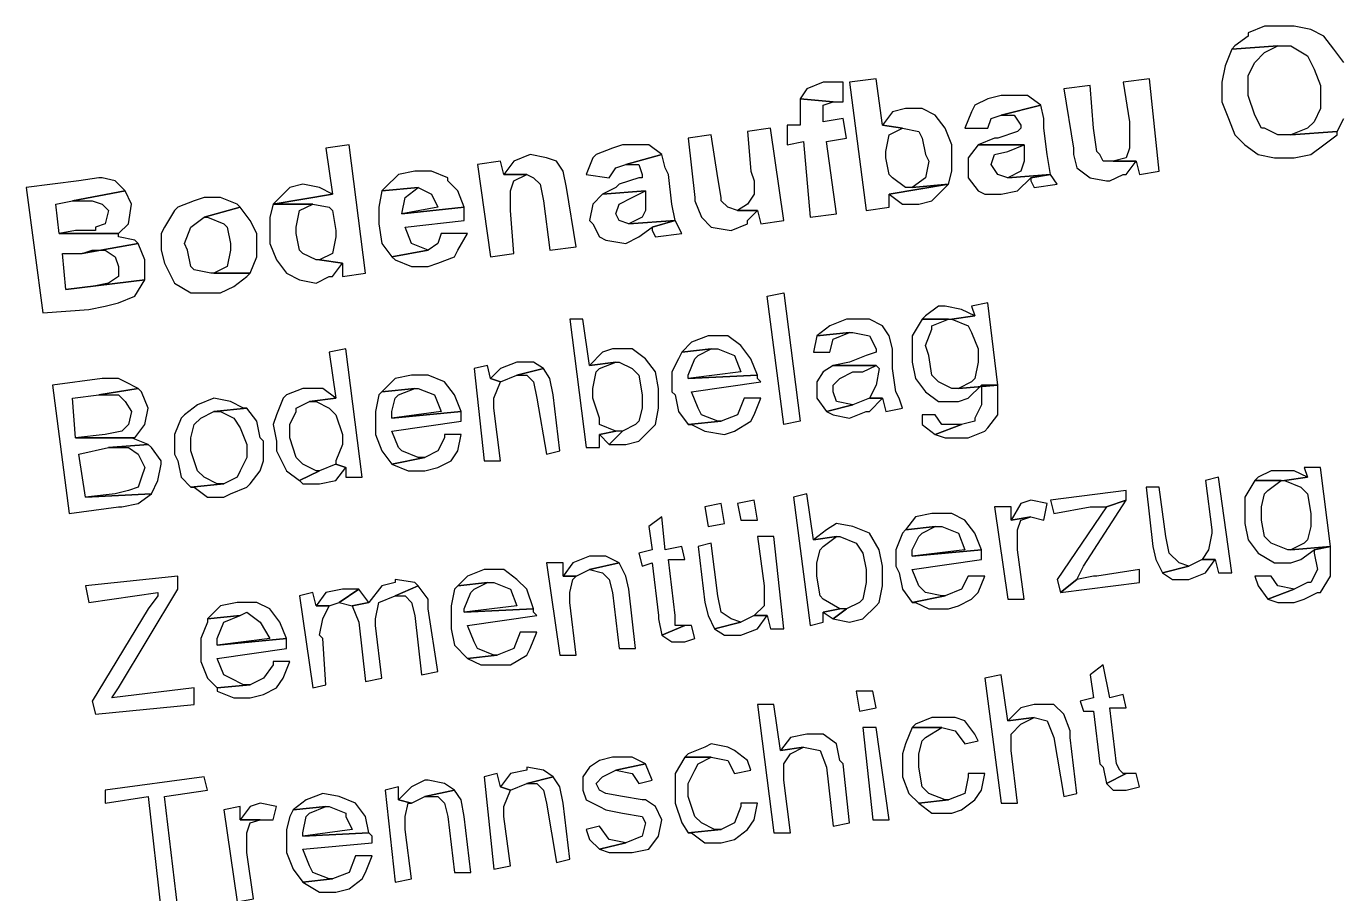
# Model space of a CAD drawing. Header units: metres. Extents: x 2713679.5 to 2713747.3, y 1226017.1 to 1226104.2.
# Drawn here: x 2713732.347 to 2713733.109, y 1226035.924 to 1226036.428 of the extents above; entities that cross this region are included whole.
import ezdxf

# ---------------------------------------------------------------- set-up
doc = ezdxf.new("R2010")
doc.units = ezdxf.units.M
doc.header["$MEASUREMENT"] = 0
doc.layers.add('texte', color=7, linetype='Continuous', true_color=0x000000)

msp = doc.modelspace()

# ---------------------------------------------------------------- linework, layer by layer
at = {"layer": 'texte'}
msp.add_lwpolyline([(2713733.11227, 1226036.40731), (2713733.10653, 1226036.41496), (2713733.10079, 1226036.42261), (2713733.09314, 1226036.42644), (2713733.08357, 1226036.42835), (2713733.07401, 1226036.42835), (2713733.06636, 1226036.42835), (2713733.05679, 1226036.42452), (2713733.05679, 1226036.42261), (2713733.04914, 1226036.41687), (2713733.04723, 1226036.41496), (2713733.07401, 1226036.41687), (2713733.08166, 1226036.41687), (2713733.09123, 1226036.41113), (2713733.09123, 1226036.41113), (2713733.09505, 1226036.40348), (2713733.09888, 1226036.39392), (2713733.09888, 1226036.392), (2713733.09888, 1226036.38052), (2713733.09505, 1226036.37287), (2713733.09123, 1226036.36905), (2713733.08166, 1226036.36522), (2713733.10844, 1226036.36713), (2713733.11227, 1226036.37479)], dxfattribs=at)
for points in [[(2713733.04723, 1226036.41496), (2713733.0434, 1226036.40539), (2713733.04149, 1226036.39583), (2713733.04149, 1226036.38626), (2713733.04149, 1226036.38435), (2713733.04532, 1226036.37479), (2713733.04914, 1226036.36522), (2713733.05488, 1226036.35948), (2713733.06253, 1226036.35374), (2713733.0721, 1226036.35183), (2713733.08357, 1226036.35183), (2713733.09314, 1226036.35374), (2713733.10079, 1226036.35948), (2713733.10844, 1226036.36522), (2713733.10844, 1226036.36713), (2713733.08166, 1226036.36522), (2713733.07401, 1226036.36522), (2713733.06636, 1226036.36905), (2713733.06444, 1226036.36905), (2713733.06062, 1226036.3767), (2713733.05679, 1226036.38818), (2713733.05679, 1226036.38818), (2713733.05679, 1226036.39965), (2713733.06062, 1226036.40731), (2713733.06636, 1226036.41305), (2713733.07401, 1226036.41687)], [(2713732.81002, 1226036.39583), (2713732.81002, 1226036.39583), (2713732.80045, 1226036.392), (2713732.79663, 1226036.38626), (2713732.79663, 1226036.38626), (2713732.81576, 1226036.38435), (2713732.8215, 1226036.38435), (2713732.8215, 1226036.39583), (2713732.81958, 1226036.39583)], [(2713732.84063, 1226036.39774), (2713732.82532, 1226036.39583), (2713732.83489, 1226036.32122), (2713732.84828, 1226036.32314), (2713732.84828, 1226036.33079), (2713732.88271, 1226036.33653), (2713732.86167, 1226036.33461), (2713732.85784, 1226036.33461), (2713732.85019, 1226036.34035), (2713732.84828, 1226036.34226), (2713732.84637, 1226036.35183), (2713732.84637, 1226036.35566), (2713732.84828, 1226036.36522), (2713732.85593, 1226036.36905), (2713732.84445, 1226036.37096)], [(2713732.96497, 1226036.39392), (2713732.94967, 1226036.392), (2713732.95541, 1226036.35757), (2713732.95541, 1226036.35374), (2713732.95732, 1226036.34609), (2713732.96497, 1226036.34035), (2713732.96497, 1226036.34035), (2713732.97453, 1226036.33844), (2713732.97645, 1226036.33844), (2713732.9841, 1226036.34226), (2713732.98601, 1226036.34226), (2713732.99175, 1226036.34992), (2713732.97836, 1226036.34992), (2713732.97262, 1226036.34992), (2713732.97071, 1226036.35374), (2713732.9688, 1226036.35566), (2713732.96688, 1226036.36905)], [(2713732.9994, 1226036.39774), (2713732.9841, 1226036.39583), (2713732.98793, 1226036.37287), (2713732.98793, 1226036.36713), (2713732.98793, 1226036.35757), (2713732.98601, 1226036.35183), (2713732.97836, 1226036.34992), (2713732.99175, 1226036.34992), (2713732.99366, 1226036.34226), (2713733.00514, 1226036.34418)], [(2713732.79663, 1226036.38626), (2713732.79663, 1226036.37479), (2713732.79663, 1226036.37096), (2713732.78898, 1226036.37096), (2713732.78898, 1226036.35948), (2713732.79854, 1226036.36139), (2713732.80237, 1226036.3174), (2713732.81767, 1226036.31931), (2713732.81193, 1226036.36139), (2713732.82341, 1226036.36331), (2713732.8215, 1226036.37479), (2713732.81002, 1226036.37287), (2713732.81002, 1226036.3767), (2713732.81002, 1226036.38244), (2713732.81576, 1226036.38435)], [(2713732.91332, 1226036.38818), (2713732.90567, 1226036.38626), (2713732.89802, 1226036.38244), (2713732.8961, 1226036.37861), (2713732.89228, 1226036.36905), (2713732.90567, 1226036.36905), (2713732.90758, 1226036.37479), (2713732.91332, 1226036.3767), (2713732.93628, 1226036.38244), (2713732.92862, 1226036.38818), (2713732.9248, 1226036.38818)], [(2713732.85784, 1226036.38052), (2713732.85019, 1226036.37861), (2713732.84445, 1226036.37096), (2713732.85593, 1226036.36905), (2713732.85593, 1226036.36905), (2713732.8655, 1226036.36713), (2713732.86741, 1226036.36331), (2713732.86932, 1226036.35374), (2713732.87123, 1226036.34992), (2713732.86932, 1226036.34035), (2713732.86167, 1226036.33461), (2713732.88271, 1226036.33653), (2713732.88462, 1226036.34418), (2713732.88462, 1226036.35566), (2713732.88462, 1226036.35948), (2713732.8808, 1226036.36905), (2713732.87506, 1226036.3767), (2713732.86741, 1226036.38052)], [(2713732.93628, 1226036.38244), (2713732.91332, 1226036.3767), (2713732.92097, 1226036.3767), (2713732.9248, 1226036.37096), (2713732.9248, 1226036.36905), (2713732.92288, 1226036.36713), (2713732.91141, 1226036.36331), (2713732.90949, 1226036.36331), (2713732.89993, 1226036.35948), (2713732.92671, 1226036.35948), (2713732.92671, 1226036.35757), (2713732.92671, 1226036.34992), (2713732.9248, 1226036.34418), (2713732.91715, 1226036.34035), (2713732.94201, 1226036.34226), (2713732.9401, 1226036.35374), (2713732.93819, 1226036.36905), (2713732.93819, 1226036.37479)], [(2713732.74498, 1226036.36522), (2713732.73159, 1226036.36331), (2713732.73541, 1226036.32887), (2713732.73541, 1226036.32696), (2713732.73924, 1226036.3174), (2713732.74498, 1226036.31166), (2713732.74498, 1226036.31166), (2713732.75646, 1226036.30974), (2713732.75646, 1226036.30974), (2713732.76602, 1226036.31357), (2713732.76602, 1226036.31548), (2713732.77176, 1226036.32122), (2713732.76028, 1226036.32122), (2713732.75454, 1226036.32314), (2713732.75072, 1226036.32696), (2713732.75072, 1226036.32887), (2713732.7488, 1226036.34035)], [(2713732.77941, 1226036.36905), (2713732.76602, 1226036.36713), (2713732.76793, 1226036.34418), (2713732.76985, 1226036.33844), (2713732.76985, 1226036.33079), (2713732.76602, 1226036.32505), (2713732.76028, 1226036.32122), (2713732.77176, 1226036.32122), (2713732.77367, 1226036.31357), (2713732.78706, 1226036.31548)], [(2713732.53455, 1226036.35948), (2713732.52116, 1226036.35757), (2713732.52498, 1226036.33079), (2713732.49055, 1226036.32505), (2713732.51351, 1226036.32505), (2713732.51351, 1226036.32505), (2713732.52307, 1226036.32314), (2713732.52498, 1226036.32122), (2713732.5269, 1226036.30974), (2713732.5269, 1226036.30592), (2713732.52498, 1226036.29635), (2713732.51733, 1226036.29253), (2713732.53072, 1226036.29061), (2713732.53072, 1226036.28296), (2713732.54411, 1226036.28488)], [(2713732.69333, 1226036.35948), (2713732.68759, 1226036.35757), (2713732.67802, 1226036.35374), (2713732.67611, 1226036.35183), (2713732.67228, 1226036.34226), (2713732.68567, 1226036.34035), (2713732.6895, 1226036.34609), (2713732.69524, 1226036.348), (2713732.71628, 1226036.35374), (2713732.70863, 1226036.35948), (2713732.7048, 1226036.35948)], [(2713732.89993, 1226036.35948), (2713732.89419, 1226036.35183), (2713732.89419, 1226036.34418), (2713732.89419, 1226036.34035), (2713732.89993, 1226036.3327), (2713732.90375, 1226036.33079), (2713732.91332, 1226036.33079), (2713732.92288, 1226036.3327), (2713732.93054, 1226036.34035), (2713732.94201, 1226036.34226), (2713732.94201, 1226036.34226), (2713732.91715, 1226036.34035), (2713732.91141, 1226036.34226), (2713732.90758, 1226036.348), (2713732.90949, 1226036.35374), (2713732.91715, 1226036.35566), (2713732.92671, 1226036.35948)], [(2713732.62255, 1226036.34992), (2713732.60916, 1226036.348), (2713732.61681, 1226036.29444), (2713732.6302, 1226036.29635), (2713732.62829, 1226036.32122), (2713732.62829, 1226036.32314), (2713732.62829, 1226036.3327), (2713732.6302, 1226036.33844), (2713732.63785, 1226036.34226), (2713732.62446, 1226036.34226)], [(2713732.63976, 1226036.35374), (2713732.63976, 1226036.35374), (2713732.6302, 1226036.34992), (2713732.62446, 1226036.34226), (2713732.63785, 1226036.34226), (2713732.64168, 1226036.34035), (2713732.6455, 1226036.33653), (2713732.6455, 1226036.33653), (2713732.64742, 1226036.32696), (2713732.65124, 1226036.29827), (2713732.66655, 1226036.30018), (2713732.66081, 1226036.33461), (2713732.65889, 1226036.34418), (2713732.65507, 1226036.34992), (2713732.64933, 1226036.35183)], [(2713732.71628, 1226036.35374), (2713732.69524, 1226036.348), (2713732.70289, 1226036.348), (2713732.7048, 1226036.34226), (2713732.7048, 1226036.34035), (2713732.70289, 1226036.34035), (2713732.69141, 1226036.33653), (2713732.6895, 1226036.33461), (2713732.68185, 1226036.33079), (2713732.70672, 1226036.3327), (2713732.70672, 1226036.32887), (2713732.70672, 1226036.32122), (2713732.7048, 1226036.3174), (2713732.69715, 1226036.31357), (2713732.72393, 1226036.31548), (2713732.72202, 1226036.32505), (2713732.72011, 1226036.34226), (2713732.7182, 1226036.34609)], [(2713732.37769, 1226036.33844), (2713732.34708, 1226036.33461), (2713732.35664, 1226036.26192), (2713732.38342, 1226036.26383), (2713732.39299, 1226036.26575), (2713732.40064, 1226036.26766), (2713732.40064, 1226036.26766), (2713732.41021, 1226036.27148), (2713732.41021, 1226036.27148), (2713732.41594, 1226036.28105), (2713732.41594, 1226036.28105), (2713732.37003, 1226036.27531), (2713732.36812, 1226036.29635), (2713732.3796, 1226036.29635), (2713732.41212, 1226036.30209), (2713732.41021, 1226036.30401), (2713732.40064, 1226036.30592), (2713732.40064, 1226036.30783), (2713732.36621, 1226036.30783), (2713732.36429, 1226036.32505), (2713732.37386, 1226036.32696), (2713732.40447, 1226036.3327), (2713732.39873, 1226036.33844), (2713732.39108, 1226036.34035), (2713732.38916, 1226036.34035)], [(2713732.57281, 1226036.34418), (2713732.57281, 1226036.34418), (2713732.56324, 1226036.34226), (2713732.55559, 1226036.33461), (2713732.55368, 1226036.3327), (2713732.57472, 1226036.33461), (2713732.58237, 1226036.33079), (2713732.58237, 1226036.33079), (2713732.5862, 1226036.32314), (2713732.56516, 1226036.31931), (2713732.6015, 1226036.32314), (2713732.59768, 1226036.3327), (2713732.59194, 1226036.33844), (2713732.59194, 1226036.34035), (2713732.58237, 1226036.34418)], [(2713732.94201, 1226036.34226), (2713732.93054, 1226036.34035), (2713732.93054, 1226036.33844), (2713732.93245, 1226036.33461), (2713732.94584, 1226036.33653)], [(2713732.40447, 1226036.3327), (2713732.37386, 1226036.32696), (2713732.37769, 1226036.32696), (2713732.38534, 1226036.32696), (2713732.39108, 1226036.32505), (2713732.3949, 1226036.32122), (2713732.39299, 1226036.31357), (2713732.38725, 1226036.31166), (2713732.38725, 1226036.30974), (2713732.37577, 1226036.30974), (2713732.36621, 1226036.30783), (2713732.40064, 1226036.30783), (2713732.40638, 1226036.31357), (2713732.40638, 1226036.31357), (2713732.40829, 1226036.32505)], [(2713732.50777, 1226036.33653), (2713732.50012, 1226036.33461), (2713732.49246, 1226036.32696), (2713732.49055, 1226036.32505), (2713732.52498, 1226036.33079), (2713732.51733, 1226036.33461)], [(2713732.55368, 1226036.3327), (2713732.55177, 1226036.32314), (2713732.55177, 1226036.31357), (2713732.55368, 1226036.30209), (2713732.55942, 1226036.29444), (2713732.58046, 1226036.29827), (2713732.5709, 1226036.30209), (2713732.5709, 1226036.30209), (2713732.56707, 1226036.31166), (2713732.6015, 1226036.31548), (2713732.6015, 1226036.32314), (2713732.56516, 1226036.31931), (2713732.56516, 1226036.31931), (2713732.56707, 1226036.32887), (2713732.57472, 1226036.33461)], [(2713732.68185, 1226036.33079), (2713732.67611, 1226036.32505), (2713732.6742, 1226036.31548), (2713732.67611, 1226036.31357), (2713732.67994, 1226036.30592), (2713732.68376, 1226036.30401), (2713732.69524, 1226036.30209), (2713732.70289, 1226036.30592), (2713732.71054, 1226036.31166), (2713732.72393, 1226036.31548), (2713732.72393, 1226036.31548), (2713732.69715, 1226036.31357), (2713732.69141, 1226036.31548), (2713732.6895, 1226036.31931), (2713732.69141, 1226036.32505), (2713732.69907, 1226036.32887), (2713732.70672, 1226036.3327)], [(2713732.88271, 1226036.33653), (2713732.84828, 1226036.33079), (2713732.84828, 1226036.33079), (2713732.85593, 1226036.32505), (2713732.8655, 1226036.32505), (2713732.87315, 1226036.32696), (2713732.8808, 1226036.33461)], [(2713732.45038, 1226036.32887), (2713732.44464, 1226036.32696), (2713732.43507, 1226036.32314), (2713732.43316, 1226036.32122), (2713732.42742, 1226036.31166), (2713732.42551, 1226036.30783), (2713732.42551, 1226036.29827), (2713732.42742, 1226036.29061), (2713732.43125, 1226036.28296), (2713732.43316, 1226036.27914), (2713732.44273, 1226036.2734), (2713732.44655, 1226036.2734), (2713732.45612, 1226036.2734), (2713732.45994, 1226036.2734), (2713732.4676, 1226036.27722), (2713732.47525, 1226036.28296), (2713732.47716, 1226036.28488), (2713732.45612, 1226036.28488), (2713732.4542, 1226036.28488), (2713732.44464, 1226036.28679), (2713732.44273, 1226036.2887), (2713732.44081, 1226036.29827), (2713732.4389, 1226036.30209), (2713732.44273, 1226036.31166), (2713732.44273, 1226036.31166), (2713732.45038, 1226036.3174), (2713732.47142, 1226036.32314), (2713732.46951, 1226036.32505), (2713732.45994, 1226036.32887)], [(2713732.49055, 1226036.32505), (2713732.48864, 1226036.3174), (2713732.48864, 1226036.30592), (2713732.48864, 1226036.30209), (2713732.49246, 1226036.29253), (2713732.4982, 1226036.28488), (2713732.50585, 1226036.28105), (2713732.51542, 1226036.27914), (2713732.52307, 1226036.28296), (2713732.52498, 1226036.28296), (2713732.53072, 1226036.29061), (2713732.51733, 1226036.29253), (2713732.51542, 1226036.29253), (2713732.50777, 1226036.29635), (2713732.50585, 1226036.29827), (2713732.50394, 1226036.30783), (2713732.50394, 1226036.31166), (2713732.50585, 1226036.32122), (2713732.51351, 1226036.32505)], [(2713732.47142, 1226036.32314), (2713732.45038, 1226036.3174), (2713732.45229, 1226036.3174), (2713732.46186, 1226036.31357), (2713732.46377, 1226036.31166), (2713732.46568, 1226036.30209), (2713732.46568, 1226036.29827), (2713732.46377, 1226036.2887), (2713732.46377, 1226036.2887), (2713732.45612, 1226036.28488), (2713732.47716, 1226036.28488), (2713732.48099, 1226036.29444), (2713732.48099, 1226036.30401), (2713732.48099, 1226036.30783), (2713732.47716, 1226036.31548)], [(2713732.72393, 1226036.31548), (2713732.71054, 1226036.31166), (2713732.71054, 1226036.30974), (2713732.71246, 1226036.30592), (2713732.72776, 1226036.30783)], [(2713732.41212, 1226036.30209), (2713732.3796, 1226036.29635), (2713732.38534, 1226036.29827), (2713732.39299, 1226036.29827), (2713732.39873, 1226036.29444), (2713732.40064, 1226036.2887), (2713732.40064, 1226036.28296), (2713732.3949, 1226036.27914), (2713732.3949, 1226036.27914), (2713732.38534, 1226036.27722), (2713732.37003, 1226036.27531), (2713732.41594, 1226036.28105), (2713732.41594, 1226036.29061), (2713732.41594, 1226036.29253)], [(2713732.58811, 1226036.30783), (2713732.5862, 1226036.30209), (2713732.58046, 1226036.29827), (2713732.55942, 1226036.29444), (2713732.56133, 1226036.29253), (2713732.5709, 1226036.2887), (2713732.58046, 1226036.2887), (2713732.5862, 1226036.29061), (2713732.59576, 1226036.29444), (2713732.59768, 1226036.29827), (2713732.60342, 1226036.30783)], [(2713732.78706, 1226036.19688), (2713732.7775, 1226036.27148), (2713732.78706, 1226036.2734), (2713732.79663, 1226036.19879), (2713732.78706, 1226036.19688)], [(2713732.8808, 1226036.26575), (2713732.87697, 1226036.26575), (2713732.86932, 1226036.26001), (2713732.86741, 1226036.25809), (2713732.88271, 1226036.25809), (2713732.88462, 1226036.25809), (2713732.89802, 1226036.26001), (2713732.89036, 1226036.26383)], [(2713732.90567, 1226036.26766), (2713732.8961, 1226036.26575), (2713732.89802, 1226036.26001), (2713732.88462, 1226036.25809), (2713732.89419, 1226036.25427), (2713732.8961, 1226036.25044), (2713732.89993, 1226036.24088), (2713732.89993, 1226036.23322), (2713732.89802, 1226036.22366), (2713732.8961, 1226036.22175), (2713732.88845, 1226036.21792), (2713732.91141, 1226036.21983)], [(2713732.67037, 1226036.25809), (2713732.66272, 1226036.25809), (2713732.67228, 1226036.18349), (2713732.67994, 1226036.18349), (2713732.67994, 1226036.19114), (2713732.6895, 1226036.19305), (2713732.67994, 1226036.19688), (2713732.67994, 1226036.2007), (2713732.67611, 1226036.21218), (2713732.67611, 1226036.21792), (2713732.67802, 1226036.22749), (2713732.67994, 1226036.2294), (2713732.6895, 1226036.23322), (2713732.6742, 1226036.23131)], [(2713732.82532, 1226036.25809), (2713732.82341, 1226036.25809), (2713732.81384, 1226036.25427), (2713732.80619, 1226036.24853), (2713732.80619, 1226036.24853), (2713732.82532, 1226036.25044), (2713732.82724, 1226036.25044), (2713732.8368, 1226036.24853), (2713732.84063, 1226036.24088), (2713732.84063, 1226036.23896), (2713732.83489, 1226036.23705), (2713732.82532, 1226036.23322), (2713732.81576, 1226036.23131), (2713732.84063, 1226036.23131), (2713732.84254, 1226036.2294), (2713732.84063, 1226036.21983), (2713732.8368, 1226036.21218), (2713732.84445, 1226036.21218), (2713732.84637, 1226036.20453), (2713732.85593, 1226036.20644), (2713732.85402, 1226036.21218), (2713732.8521, 1226036.21601), (2713732.85019, 1226036.2294), (2713732.85019, 1226036.24088), (2713732.84828, 1226036.24853), (2713732.84445, 1226036.25427), (2713732.8368, 1226036.25809), (2713732.8368, 1226036.25809)], [(2713732.86741, 1226036.25809), (2713732.86167, 1226036.24853), (2713732.86167, 1226036.2447), (2713732.86167, 1226036.23514), (2713732.86167, 1226036.23322), (2713732.86358, 1226036.22366), (2713732.86932, 1226036.21601), (2713732.86932, 1226036.21601), (2713732.87697, 1226036.21027), (2713732.88845, 1226036.21027), (2713732.89419, 1226036.21218), (2713732.90184, 1226036.21983), (2713732.91141, 1226036.21983), (2713732.88845, 1226036.21792), (2713732.88462, 1226036.21792), (2713732.87697, 1226036.22175), (2713732.87315, 1226036.22557), (2713732.87123, 1226036.23705), (2713732.86932, 1226036.24279), (2713732.87315, 1226036.25235), (2713732.87315, 1226036.25427), (2713732.88271, 1226036.25809)], [(2713732.74498, 1226036.24853), (2713732.74306, 1226036.24853), (2713732.7335, 1226036.2447), (2713732.72776, 1226036.23896), (2713732.74498, 1226036.24088), (2713732.7488, 1226036.24088), (2713732.75837, 1226036.23705), (2713732.75837, 1226036.23705), (2713732.76219, 1226036.22749), (2713732.73159, 1226036.22366), (2713732.77176, 1226036.22557), (2713732.76793, 1226036.23514), (2713732.76219, 1226036.24279), (2713732.76219, 1226036.24279), (2713732.75454, 1226036.24853)], [(2713732.80619, 1226036.24853), (2713732.80428, 1226036.23896), (2713732.81384, 1226036.23896), (2713732.81576, 1226036.24662), (2713732.82532, 1226036.25044)], [(2713732.53264, 1226036.24088), (2713732.52307, 1226036.23896), (2713732.5269, 1226036.21218), (2713732.51159, 1226036.21027), (2713732.51542, 1226036.21027), (2713732.52307, 1226036.20644), (2713732.5269, 1226036.20262), (2713732.53072, 1226036.19114), (2713732.53072, 1226036.1854), (2713732.5269, 1226036.17584), (2713732.5269, 1226036.17392), (2713732.53264, 1226036.17201), (2713732.53264, 1226036.16627), (2713732.5422, 1226036.16627)], [(2713732.68759, 1226036.24088), (2713732.68185, 1226036.23896), (2713732.6742, 1226036.23131), (2713732.6895, 1226036.23322), (2713732.69141, 1226036.23322), (2713732.69907, 1226036.2294), (2713732.70289, 1226036.22557), (2713732.7048, 1226036.2141), (2713732.7048, 1226036.20644), (2713732.70289, 1226036.19879), (2713732.70098, 1226036.19688), (2713732.69333, 1226036.19305), (2713732.68567, 1226036.1854), (2713732.69524, 1226036.1854), (2713732.70289, 1226036.18731), (2713732.71054, 1226036.19497), (2713732.71246, 1226036.19688), (2713732.71437, 1226036.20644), (2713732.71437, 1226036.21601), (2713732.71437, 1226036.21792), (2713732.71246, 1226036.22749), (2713732.70672, 1226036.23514), (2713732.69907, 1226036.24088)], [(2713732.72776, 1226036.23896), (2713732.72585, 1226036.23514), (2713732.72202, 1226036.22749), (2713732.72202, 1226036.21601), (2713732.72393, 1226036.2141), (2713732.72585, 1226036.20453), (2713732.73159, 1226036.19688), (2713732.75072, 1226036.19879), (2713732.7488, 1226036.19879), (2713732.73924, 1226036.20262), (2713732.73733, 1226036.20644), (2713732.7335, 1226036.21601), (2713732.77367, 1226036.22175), (2713732.77176, 1226036.22366), (2713732.77176, 1226036.22557), (2713732.73159, 1226036.22366), (2713732.73159, 1226036.22557), (2713732.73541, 1226036.23514), (2713732.73733, 1226036.23705), (2713732.74498, 1226036.24088)], [(2713732.63211, 1226036.23322), (2713732.63211, 1226036.23322), (2713732.62255, 1226036.2294), (2713732.61681, 1226036.22366), (2713732.62255, 1226036.22175), (2713732.63211, 1226036.22557), (2713732.64742, 1226036.2294), (2713732.64168, 1226036.23322)], [(2713732.5709, 1226036.22557), (2713732.5709, 1226036.22557), (2713732.56133, 1226036.22366), (2713732.55368, 1226036.21601), (2713732.57281, 1226036.21792), (2713732.57472, 1226036.21792), (2713732.58429, 1226036.2141), (2713732.58429, 1226036.2141), (2713732.58811, 1226036.20453), (2713732.55942, 1226036.2007), (2713732.59959, 1226036.20453), (2713732.59576, 1226036.2141), (2713732.59003, 1226036.22175), (2713732.59003, 1226036.22175), (2713732.58046, 1226036.22557)], [(2713732.61489, 1226036.23131), (2713732.60724, 1226036.2294), (2713732.61298, 1226036.17584), (2713732.62255, 1226036.17584), (2713732.61872, 1226036.20644), (2713732.61872, 1226036.21218), (2713732.62255, 1226036.22175), (2713732.62255, 1226036.22175), (2713732.61681, 1226036.22366)], [(2713732.64742, 1226036.2294), (2713732.63211, 1226036.22557), (2713732.63785, 1226036.22557), (2713732.64168, 1226036.22175), (2713732.64359, 1226036.21218), (2713732.64933, 1226036.17966), (2713732.65698, 1226036.18157), (2713732.65315, 1226036.2141), (2713732.65124, 1226036.22366)], [(2713732.81576, 1226036.23131), (2713732.81002, 1226036.22749), (2713732.80619, 1226036.22175), (2713732.80619, 1226036.2141), (2713732.80619, 1226036.21218), (2713732.81193, 1226036.20453), (2713732.82724, 1226036.20836), (2713732.81767, 1226036.21027), (2713732.81576, 1226036.21601), (2713732.81576, 1226036.21983), (2713732.81958, 1226036.22366), (2713732.82724, 1226036.22749), (2713732.83297, 1226036.22749), (2713732.84063, 1226036.23131)], [(2713732.39108, 1226036.22366), (2713732.36238, 1226036.21983), (2713732.37195, 1226036.14523), (2713732.40064, 1226036.14905), (2713732.40255, 1226036.14905), (2713732.41212, 1226036.15097), (2713732.41977, 1226036.15671), (2713732.38151, 1226036.15479), (2713732.37769, 1226036.17966), (2713732.3949, 1226036.18349), (2713732.41786, 1226036.1854), (2713732.40829, 1226036.18923), (2713732.41021, 1226036.18923), (2713732.37577, 1226036.18923), (2713732.37386, 1226036.21218), (2713732.38916, 1226036.2141), (2713732.41212, 1226036.21792), (2713732.40447, 1226036.22175), (2713732.40064, 1226036.22366)], [(2713732.41212, 1226036.21792), (2713732.38916, 1226036.2141), (2713732.38916, 1226036.2141), (2713732.40064, 1226036.2141), (2713732.40447, 1226036.21027), (2713732.40829, 1226036.20453), (2713732.40638, 1226036.19688), (2713732.40255, 1226036.19305), (2713732.39299, 1226036.19114), (2713732.37577, 1226036.18923), (2713732.41021, 1226036.18923), (2713732.41594, 1226036.19688), (2713732.41786, 1226036.20644), (2713732.41786, 1226036.20644), (2713732.41403, 1226036.21601)], [(2713732.51159, 1226036.21792), (2713732.50777, 1226036.21792), (2713732.4982, 1226036.2141), (2713732.49629, 1226036.21218), (2713732.49246, 1226036.20262), (2713732.49055, 1226036.19688), (2713732.49246, 1226036.18731), (2713732.49246, 1226036.18157), (2713732.49629, 1226036.17392), (2713732.4982, 1226036.1701), (2713732.50585, 1226036.16436), (2713732.51733, 1226036.1701), (2713732.51542, 1226036.1701), (2713732.50777, 1226036.17392), (2713732.50394, 1226036.17775), (2713732.50012, 1226036.18923), (2713732.50012, 1226036.19688), (2713732.50394, 1226036.20453), (2713732.50394, 1226036.20644), (2713732.51159, 1226036.21027), (2713732.5269, 1226036.21218), (2713732.51925, 1226036.21792)], [(2713732.55368, 1226036.21601), (2713732.55177, 1226036.2141), (2713732.54985, 1226036.20453), (2713732.54985, 1226036.19497), (2713732.54985, 1226036.19114), (2713732.55368, 1226036.18157), (2713732.55942, 1226036.17392), (2713732.57855, 1226036.17775), (2713732.57472, 1226036.17775), (2713732.56516, 1226036.18157), (2713732.56324, 1226036.18349), (2713732.55942, 1226036.19305), (2713732.59959, 1226036.19879), (2713732.59959, 1226036.2007), (2713732.59959, 1226036.20453), (2713732.55942, 1226036.2007), (2713732.55942, 1226036.20453), (2713732.56133, 1226036.21218), (2713732.56324, 1226036.2141), (2713732.57281, 1226036.21792)], [(2713732.91141, 1226036.21983), (2713732.90184, 1226036.21983), (2713732.90184, 1226036.21601), (2713732.90184, 1226036.20836), (2713732.89802, 1226036.2007), (2713732.89802, 1226036.19879), (2713732.89036, 1226036.19688), (2713732.87506, 1226036.19114), (2713732.8808, 1226036.18923), (2713732.89036, 1226036.18923), (2713732.89419, 1226036.18923), (2713732.90375, 1226036.19305), (2713732.90567, 1226036.19497), (2713732.91141, 1226036.20262), (2713732.91141, 1226036.20836)], [(2713732.45612, 1226036.21218), (2713732.44655, 1226036.20836), (2713732.4389, 1226036.20262), (2713732.43699, 1226036.2007), (2713732.43316, 1226036.19114), (2713732.43316, 1226036.17966), (2713732.43507, 1226036.17584), (2713732.43699, 1226036.16627), (2713732.44273, 1226036.16053), (2713732.46186, 1226036.16244), (2713732.45803, 1226036.16244), (2713732.45038, 1226036.16627), (2713732.44655, 1226036.1701), (2713732.44273, 1226036.18157), (2713732.44273, 1226036.18923), (2713732.44464, 1226036.19688), (2713732.44847, 1226036.2007), (2713732.45612, 1226036.20453), (2713732.47525, 1226036.20644), (2713732.47333, 1226036.20644), (2713732.46568, 1226036.21027)], [(2713732.76411, 1226036.21218), (2713732.76411, 1226036.21218), (2713732.76028, 1226036.20262), (2713732.75072, 1226036.19879), (2713732.73159, 1226036.19688), (2713732.7335, 1226036.19688), (2713732.74115, 1226036.19305), (2713732.75263, 1226036.19114), (2713732.75837, 1226036.19305), (2713732.76793, 1226036.19879), (2713732.76985, 1226036.20262), (2713732.77367, 1226036.21218)], [(2713732.8368, 1226036.21218), (2713732.82724, 1226036.20836), (2713732.81193, 1226036.20453), (2713732.81576, 1226036.20262), (2713732.82532, 1226036.2007), (2713732.82532, 1226036.2007), (2713732.83489, 1226036.20453), (2713732.8368, 1226036.20453), (2713732.84445, 1226036.21218)], [(2713732.47525, 1226036.20644), (2713732.45612, 1226036.20453), (2713732.45994, 1226036.20453), (2713732.4676, 1226036.2007), (2713732.47142, 1226036.19497), (2713732.47525, 1226036.1854), (2713732.47525, 1226036.17775), (2713732.47142, 1226036.1701), (2713732.46951, 1226036.16627), (2713732.46186, 1226036.16244), (2713732.44273, 1226036.16053), (2713732.44464, 1226036.16053), (2713732.45229, 1226036.15479), (2713732.46186, 1226036.15479), (2713732.46568, 1226036.15671), (2713732.47525, 1226036.16053), (2713732.47716, 1226036.16244), (2713732.4829, 1226036.1701), (2713732.48481, 1226036.17584), (2713732.48481, 1226036.18731), (2713732.4829, 1226036.18923), (2713732.48099, 1226036.19879)], [(2713732.86741, 1226036.20262), (2713732.86741, 1226036.19688), (2713732.87506, 1226036.19114), (2713732.89036, 1226036.19688), (2713732.87889, 1226036.19688), (2713732.87506, 1226036.20262)], [(2713732.59003, 1226036.19114), (2713732.59003, 1226036.18923), (2713732.5862, 1226036.18157), (2713732.57855, 1226036.17775), (2713732.55942, 1226036.17392), (2713732.55942, 1226036.17392), (2713732.56898, 1226036.1701), (2713732.57855, 1226036.1701), (2713732.5862, 1226036.17201), (2713732.59385, 1226036.17584), (2713732.59768, 1226036.18157), (2713732.59959, 1226036.19114)], [(2713732.6895, 1226036.19305), (2713732.67994, 1226036.19114), (2713732.68567, 1226036.1854), (2713732.69333, 1226036.19305)], [(2713732.41786, 1226036.1854), (2713732.3949, 1226036.18349), (2713732.3949, 1226036.18349), (2713732.40638, 1226036.18349), (2713732.41212, 1226036.17966), (2713732.41594, 1226036.17201), (2713732.41403, 1226036.16627), (2713732.41212, 1226036.16053), (2713732.40638, 1226036.15862), (2713732.39873, 1226036.15671), (2713732.38151, 1226036.15479), (2713732.41977, 1226036.15671), (2713732.4236, 1226036.16436), (2713732.42551, 1226036.17392), (2713732.42551, 1226036.17584), (2713732.41977, 1226036.18349)], [(2713732.5269, 1226036.17392), (2713732.51733, 1226036.1701), (2713732.50585, 1226036.16436), (2713732.50777, 1226036.16244), (2713732.51733, 1226036.16244), (2713732.5269, 1226036.16436), (2713732.53264, 1226036.17201)], [(2713733.03958, 1226036.16627), (2713733.03192, 1226036.16436), (2713733.03575, 1226036.13566), (2713733.03575, 1226036.13375), (2713733.03384, 1226036.12419), (2713733.03001, 1226036.11845), (2713733.03766, 1226036.11845), (2713733.03958, 1226036.11079), (2713733.04723, 1226036.11079)], [(2713733.07401, 1226036.1701), (2713733.07018, 1226036.1701), (2713733.06253, 1226036.16627), (2713733.06062, 1226036.16436), (2713733.07592, 1226036.16436), (2713733.07784, 1226036.16436), (2713733.09123, 1226036.16627), (2713733.08357, 1226036.1701)], [(2713733.09888, 1226036.17201), (2713733.08931, 1226036.17201), (2713733.09123, 1226036.16627), (2713733.07784, 1226036.16436), (2713733.0874, 1226036.16053), (2713733.09123, 1226036.15671), (2713733.09314, 1226036.14523), (2713733.09314, 1226036.13758), (2713733.09123, 1226036.12992), (2713733.08931, 1226036.12801), (2713733.08166, 1226036.12419), (2713733.10462, 1226036.1261)], [(2713732.98601, 1226036.15862), (2713732.94201, 1226036.15288), (2713732.94393, 1226036.14523), (2713732.96497, 1226036.14905), (2713732.96497, 1226036.14905), (2713732.97453, 1226036.14905), (2713732.98601, 1226036.15288)], [(2713733.00514, 1226036.16053), (2713732.99749, 1226036.16053), (2713733.00132, 1226036.1261), (2713733.00323, 1226036.11845), (2713733.00706, 1226036.11079), (2713733.02236, 1226036.11462), (2713733.01662, 1226036.11653), (2713733.01088, 1226036.12227), (2713733.00897, 1226036.13184)], [(2713733.06062, 1226036.16436), (2713733.05488, 1226036.15479), (2713733.05488, 1226036.15097), (2713733.05488, 1226036.13949), (2713733.05488, 1226036.13949), (2713733.05679, 1226036.12992), (2713733.06253, 1226036.12227), (2713733.06253, 1226036.12227), (2713733.0721, 1226036.11653), (2713733.08166, 1226036.11653), (2713733.0874, 1226036.11845), (2713733.09505, 1226036.12419), (2713733.10462, 1226036.1261), (2713733.08166, 1226036.12419), (2713733.07975, 1226036.12419), (2713733.07018, 1226036.12801), (2713733.06636, 1226036.13184), (2713733.06444, 1226036.1414), (2713733.06444, 1226036.14905), (2713733.06636, 1226036.15671), (2713733.06827, 1226036.15862), (2713733.07592, 1226036.16436)], [(2713732.75072, 1226036.15097), (2713732.74115, 1226036.14905), (2713732.74306, 1226036.13758), (2713732.75263, 1226036.13949)], [(2713732.76985, 1226036.15288), (2713732.76028, 1226036.15097), (2713732.76219, 1226036.1414), (2713732.77176, 1226036.1414)], [(2713732.80045, 1226036.15671), (2713732.7928, 1226036.15479), (2713732.80237, 1226036.08019), (2713732.81002, 1226036.0821), (2713732.81002, 1226036.08784), (2713732.81958, 1226036.08975), (2713732.81002, 1226036.09549), (2713732.80811, 1226036.0974), (2713732.80619, 1226036.10888), (2713732.80619, 1226036.11653), (2713732.80811, 1226036.12419), (2713732.81002, 1226036.1261), (2713732.81767, 1226036.13184), (2713732.80428, 1226036.12992)], [(2713732.93054, 1226036.15288), (2713732.9248, 1226036.15097), (2713732.91906, 1226036.1414), (2713732.93054, 1226036.14331), (2713732.93819, 1226036.1414), (2713732.9401, 1226036.15097)], [(2713732.98601, 1226036.15288), (2713732.97453, 1226036.14905), (2713732.94584, 1226036.10697), (2713732.94775, 1226036.09932), (2713732.95732, 1226036.10697), (2713732.96114, 1226036.11462)], [(2713732.71628, 1226036.14331), (2713732.70863, 1226036.13758), (2713732.71054, 1226036.12419), (2713732.70289, 1226036.12227), (2713732.7048, 1226036.11462), (2713732.71054, 1226036.11653), (2713732.71437, 1226036.08593), (2713732.71437, 1226036.08401), (2713732.71628, 1226036.07445), (2713732.72967, 1226036.08019), (2713732.72585, 1226036.08019), (2713732.72393, 1226036.08019), (2713732.72393, 1226036.08593), (2713732.72011, 1226036.11845), (2713732.72967, 1226036.11845), (2713732.72776, 1226036.1261), (2713732.7182, 1226036.12419)], [(2713732.87506, 1226036.14523), (2713732.87315, 1226036.14523), (2713732.86358, 1226036.14331), (2713732.85784, 1226036.13566), (2713732.87506, 1226036.13758), (2713732.87889, 1226036.13758), (2713732.88845, 1226036.13375), (2713732.88845, 1226036.13375), (2713732.89228, 1226036.12419), (2713732.86167, 1226036.12036), (2713732.90184, 1226036.12419), (2713732.89802, 1226036.13375), (2713732.89228, 1226036.1414), (2713732.89228, 1226036.1414), (2713732.88462, 1226036.14523)], [(2713732.91906, 1226036.14905), (2713732.90949, 1226036.14905), (2713732.91715, 1226036.09549), (2713732.92671, 1226036.09549), (2713732.92288, 1226036.12419), (2713732.92288, 1226036.1261), (2713732.92288, 1226036.13566), (2713732.9248, 1226036.1414), (2713732.93054, 1226036.14331), (2713732.91906, 1226036.1414)], [(2713732.81767, 1226036.13949), (2713732.81193, 1226036.13566), (2713732.80428, 1226036.12992), (2713732.81767, 1226036.13184), (2713732.81958, 1226036.13184), (2713732.82915, 1226036.12801), (2713732.83297, 1226036.12227), (2713732.83489, 1226036.11271), (2713732.83489, 1226036.10506), (2713732.83297, 1226036.09549), (2713732.83106, 1226036.09358), (2713732.82341, 1226036.08975), (2713732.81576, 1226036.08401), (2713732.82532, 1226036.0821), (2713732.83297, 1226036.08401), (2713732.84063, 1226036.09166), (2713732.84254, 1226036.09358), (2713732.84445, 1226036.10314), (2713732.84445, 1226036.11462), (2713732.84445, 1226036.11462), (2713732.84254, 1226036.12419), (2713732.8368, 1226036.13375), (2713732.82724, 1226036.13758)], [(2713732.85784, 1226036.13566), (2713732.85593, 1226036.13375), (2713732.8521, 1226036.12419), (2713732.8521, 1226036.11462), (2713732.85402, 1226036.11079), (2713732.85593, 1226036.10123), (2713732.86167, 1226036.09358), (2713732.8808, 1226036.0974), (2713732.87889, 1226036.0974), (2713732.86932, 1226036.09932), (2713732.8655, 1226036.10314), (2713732.86167, 1226036.11271), (2713732.90184, 1226036.11845), (2713732.90184, 1226036.12036), (2713732.90184, 1226036.12419), (2713732.86167, 1226036.12036), (2713732.86167, 1226036.12419), (2713732.8655, 1226036.13184), (2713732.86741, 1226036.13375), (2713732.87506, 1226036.13758)], [(2713732.74498, 1226036.12801), (2713732.73733, 1226036.1261), (2713732.74115, 1226036.09358), (2713732.74306, 1226036.08593), (2713732.74689, 1226036.07827), (2713732.76219, 1226036.0821), (2713732.75646, 1226036.08401), (2713732.75072, 1226036.08784), (2713732.7488, 1226036.0974)], [(2713732.78132, 1226036.13184), (2713732.77176, 1226036.13184), (2713732.77558, 1226036.10314), (2713732.77558, 1226036.10123), (2713732.77558, 1226036.09166), (2713732.76985, 1226036.08593), (2713732.7775, 1226036.08593), (2713732.77941, 1226036.07827), (2713732.78706, 1226036.07827)], [(2713732.67611, 1226036.12036), (2713732.6742, 1226036.12036), (2713732.66463, 1226036.11653), (2713732.65889, 1226036.10888), (2713732.66655, 1226036.10888), (2713732.6742, 1226036.11271), (2713732.69141, 1226036.11653), (2713732.68376, 1226036.12036)], [(2713733.10462, 1226036.1261), (2713733.09505, 1226036.12419), (2713733.09505, 1226036.12227), (2713733.09697, 1226036.11271), (2713733.09314, 1226036.10506), (2713733.09123, 1226036.10506), (2713733.08357, 1226036.10123), (2713733.06827, 1226036.09549), (2713733.07401, 1226036.09358), (2713733.08357, 1226036.09358), (2713733.08931, 1226036.09549), (2713733.09697, 1226036.09932), (2713733.09888, 1226036.09932), (2713733.10462, 1226036.10888), (2713733.10462, 1226036.11462)], [(2713732.61489, 1226036.11271), (2713732.61298, 1226036.11271), (2713732.60342, 1226036.10888), (2713732.59768, 1226036.10314), (2713732.61489, 1226036.10506), (2713732.61872, 1226036.10506), (2713732.62829, 1226036.10123), (2713732.62829, 1226036.10123), (2713732.63211, 1226036.09166), (2713732.6015, 1226036.08784), (2713732.64168, 1226036.08975), (2713732.63785, 1226036.10123), (2713732.63211, 1226036.10697), (2713732.63211, 1226036.10697), (2713732.62446, 1226036.11271)], [(2713732.65889, 1226036.11653), (2713732.64933, 1226036.11653), (2713732.65698, 1226036.06297), (2713732.66655, 1226036.06297), (2713732.66272, 1226036.09358), (2713732.66272, 1226036.09932), (2713732.66463, 1226036.10697), (2713732.66655, 1226036.10888), (2713732.65889, 1226036.10888)], [(2713732.69141, 1226036.11653), (2713732.6742, 1226036.11271), (2713732.68185, 1226036.11079), (2713732.68567, 1226036.10697), (2713732.68759, 1226036.09932), (2713732.69141, 1226036.0668), (2713732.70098, 1226036.0668), (2713732.69715, 1226036.10123), (2713732.69524, 1226036.10888)], [(2713732.99366, 1226036.11271), (2713732.9688, 1226036.10888), (2713732.96688, 1226036.10888), (2713732.95732, 1226036.10697), (2713732.94775, 1226036.09932), (2713732.99366, 1226036.10506)], [(2713733.03001, 1226036.11845), (2713733.02236, 1226036.11462), (2713733.00706, 1226036.11079), (2713733.01279, 1226036.10697), (2713733.02236, 1226036.10697), (2713733.02236, 1226036.10697), (2713733.03192, 1226036.11079), (2713733.03766, 1226036.11845)], [(2713732.43507, 1226036.10888), (2713732.38151, 1226036.10314), (2713732.38342, 1226036.09358), (2713732.4236, 1226036.09932), (2713732.4236, 1226036.0974), (2713732.41786, 1226036.08975), (2713732.38534, 1226036.03619), (2713732.38725, 1226036.02854), (2713732.44464, 1226036.03427), (2713732.44464, 1226036.04384), (2713732.39681, 1226036.0381), (2713732.40064, 1226036.04384), (2713732.43507, 1226036.10123)], [(2713732.56133, 1226036.10697), (2713732.56133, 1226036.10506), (2713732.55368, 1226036.10314), (2713732.54603, 1226036.09358), (2713732.53646, 1226036.09166), (2713732.54029, 1226036.0821), (2713732.54411, 1226036.04767), (2713732.55368, 1226036.04958), (2713732.54985, 1226036.08019), (2713732.54985, 1226036.08401), (2713732.55177, 1226036.09358), (2713732.55177, 1226036.09358), (2713732.56133, 1226036.0974), (2713732.57472, 1226036.10314), (2713732.57281, 1226036.10506)], [(2713732.59768, 1226036.10314), (2713732.59576, 1226036.10123), (2713732.59385, 1226036.09166), (2713732.59385, 1226036.08019), (2713732.59385, 1226036.07827), (2713732.59576, 1226036.06871), (2713732.60342, 1226036.06106), (2713732.62063, 1226036.06297), (2713732.61872, 1226036.06297), (2713732.60916, 1226036.0668), (2713732.60724, 1226036.07062), (2713732.60342, 1226036.08019), (2713732.64359, 1226036.08593), (2713732.64168, 1226036.08784), (2713732.64168, 1226036.08975), (2713732.6015, 1226036.08784), (2713732.6015, 1226036.08975), (2713732.60533, 1226036.09932), (2713732.60724, 1226036.10123), (2713732.61489, 1226036.10506)], [(2713732.89419, 1226036.10888), (2713732.89419, 1226036.10888), (2713732.89036, 1226036.10123), (2713732.8808, 1226036.0974), (2713732.86167, 1226036.09358), (2713732.86358, 1226036.09358), (2713732.87123, 1226036.08975), (2713732.88271, 1226036.08975), (2713732.88845, 1226036.09166), (2713732.8961, 1226036.09549), (2713732.89993, 1226036.09932), (2713732.90375, 1226036.10888)], [(2713733.06062, 1226036.10888), (2713733.06253, 1226036.10314), (2713733.06827, 1226036.09549), (2713733.08357, 1226036.10123), (2713733.07401, 1226036.10314), (2713733.07018, 1226036.10888)], [(2713732.51351, 1226036.09932), (2713732.50585, 1226036.0974), (2713732.51351, 1226036.04384), (2713732.52116, 1226036.04575), (2713732.51925, 1226036.07253), (2713732.51733, 1226036.07445), (2713732.51925, 1226036.08401), (2713732.52307, 1226036.09166), (2713732.51542, 1226036.09166)], [(2713732.53072, 1226036.10123), (2713732.52116, 1226036.09932), (2713732.51542, 1226036.09166), (2713732.52307, 1226036.09166), (2713732.52881, 1226036.09358), (2713732.54029, 1226036.10123), (2713732.54029, 1226036.10123)], [(2713732.54029, 1226036.10123), (2713732.52881, 1226036.09358), (2713732.53646, 1226036.09166), (2713732.54603, 1226036.09358)], [(2713732.57472, 1226036.10314), (2713732.56133, 1226036.0974), (2713732.56707, 1226036.0974), (2713732.5709, 1226036.09358), (2713732.57281, 1226036.08593), (2713732.57664, 1226036.05149), (2713732.5862, 1226036.0534), (2713732.58046, 1226036.08975), (2713732.58046, 1226036.09549)], [(2713732.46951, 1226036.09358), (2713732.46951, 1226036.09358), (2713732.45994, 1226036.09166), (2713732.45229, 1226036.08401), (2713732.47142, 1226036.08593), (2713732.47525, 1226036.08784), (2713732.4829, 1226036.0821), (2713732.4829, 1226036.0821), (2713732.48864, 1226036.07253), (2713732.45803, 1226036.06871), (2713732.4982, 1226036.07253), (2713732.49438, 1226036.0821), (2713732.48864, 1226036.08975), (2713732.48864, 1226036.08975), (2713732.48099, 1226036.09358)], [(2713732.81958, 1226036.08975), (2713732.81002, 1226036.08784), (2713732.81576, 1226036.08401), (2713732.82341, 1226036.08975)], [(2713732.45229, 1226036.08401), (2713732.45229, 1226036.0821), (2713732.44847, 1226036.07253), (2713732.44847, 1226036.06297), (2713732.44847, 1226036.05914), (2713732.45229, 1226036.04958), (2713732.45803, 1226036.04384), (2713732.47716, 1226036.04575), (2713732.47333, 1226036.04575), (2713732.46568, 1226036.04958), (2713732.46186, 1226036.05149), (2713732.45803, 1226036.06106), (2713732.4982, 1226036.0668), (2713732.4982, 1226036.06871), (2713732.4982, 1226036.07253), (2713732.45803, 1226036.06871), (2713732.45803, 1226036.07253), (2713732.46186, 1226036.0821), (2713732.46186, 1226036.0821), (2713732.47142, 1226036.08593)], [(2713732.76985, 1226036.08593), (2713732.76219, 1226036.0821), (2713732.74689, 1226036.07827), (2713732.75263, 1226036.07445), (2713732.76219, 1226036.07445), (2713732.76219, 1226036.07445), (2713732.77176, 1226036.07827), (2713732.7775, 1226036.08593)], [(2713732.63402, 1226036.07636), (2713732.63402, 1226036.07636), (2713732.6302, 1226036.0668), (2713732.62063, 1226036.06297), (2713732.60342, 1226036.06106), (2713732.60342, 1226036.06106), (2713732.61107, 1226036.05723), (2713732.62255, 1226036.05723), (2713732.62829, 1226036.05723), (2713732.63785, 1226036.06297), (2713732.63976, 1226036.0668), (2713732.64359, 1226036.07636)], [(2713732.7335, 1226036.08019), (2713732.72967, 1226036.08019), (2713732.71628, 1226036.07445), (2713732.72202, 1226036.07062), (2713732.72967, 1226036.07062), (2713732.73541, 1226036.07253)], [(2713732.49055, 1226036.05914), (2713732.49055, 1226036.05723), (2713732.48481, 1226036.04958), (2713732.47716, 1226036.04575), (2713732.45803, 1226036.04384), (2713732.45803, 1226036.04193), (2713732.4676, 1226036.0381), (2713732.47716, 1226036.0381), (2713732.48481, 1226036.04001), (2713732.49246, 1226036.04384), (2713732.49629, 1226036.04958), (2713732.50012, 1226036.05914)], [(2713732.91332, 1226036.05149), (2713732.90375, 1226036.04958), (2713732.91332, 1226035.97689), (2713732.92288, 1226035.97689), (2713732.91906, 1226036.00749), (2713732.91906, 1226036.00749), (2713732.91906, 1226036.01706), (2713732.9248, 1226036.0228), (2713732.93245, 1226036.02662), (2713732.91715, 1226036.02471)], [(2713732.97262, 1226036.05723), (2713732.96497, 1226036.05149), (2713732.96688, 1226036.0381), (2713732.95923, 1226036.03619), (2713732.96114, 1226036.03045), (2713732.96688, 1226036.03045), (2713732.97071, 1226035.99984), (2713732.97262, 1226035.99793), (2713732.97453, 1226035.98836), (2713732.98601, 1226035.9941), (2713732.9841, 1226035.9941), (2713732.98219, 1226035.99602), (2713732.98027, 1226035.99984), (2713732.97645, 1226036.03236), (2713732.98601, 1226036.03236), (2713732.9841, 1226036.04001), (2713732.97645, 1226036.0381)], [(2713732.83871, 1226036.04193), (2713732.82915, 1226036.04193), (2713732.83106, 1226036.03045), (2713732.84063, 1226036.03236)], [(2713732.78132, 1226036.03427), (2713732.77176, 1226036.03427), (2713732.78132, 1226035.95967), (2713732.79089, 1226035.95967), (2713732.78706, 1226035.99028), (2713732.78706, 1226035.99028), (2713732.78706, 1226035.99984), (2713732.79089, 1226036.00558), (2713732.79854, 1226036.00941), (2713732.78515, 1226036.00749)], [(2713732.93245, 1226036.03427), (2713732.9248, 1226036.03236), (2713732.91715, 1226036.02471), (2713732.93245, 1226036.02662), (2713732.9401, 1226036.02471), (2713732.9401, 1226036.02471), (2713732.94393, 1226036.01515), (2713732.94967, 1226035.98071), (2713732.95732, 1226035.98262), (2713732.95349, 1226036.01515), (2713732.95349, 1226036.01897), (2713732.94967, 1226036.02854), (2713732.94393, 1226036.03427), (2713732.94201, 1226036.03427)], [(2713732.84063, 1226036.02088), (2713732.83297, 1226036.02088), (2713732.83871, 1226035.96732), (2713732.84828, 1226035.96732)], [(2713732.86167, 1226036.02088), (2713732.85784, 1226036.01132), (2713732.85593, 1226036.00558), (2713732.85593, 1226035.99602), (2713732.85593, 1226035.99219), (2713732.85976, 1226035.98262), (2713732.8655, 1226035.97689), (2713732.88271, 1226035.9788), (2713732.8808, 1226035.9788), (2713732.87123, 1226035.98262), (2713732.86741, 1226035.98645), (2713732.8655, 1226035.99793), (2713732.8655, 1226036.00558), (2713732.86741, 1226036.01323), (2713732.86932, 1226036.01515), (2713732.87889, 1226036.02088)], [(2713732.87697, 1226036.02662), (2713732.87315, 1226036.02662), (2713732.86358, 1226036.0228), (2713732.86167, 1226036.02088), (2713732.87889, 1226036.02088), (2713732.88654, 1226036.01897), (2713732.89228, 1226036.01132), (2713732.89993, 1226036.01323), (2713732.89802, 1226036.01706), (2713732.89228, 1226036.02471), (2713732.88654, 1226036.02662)], [(2713732.80045, 1226036.01706), (2713732.79089, 1226036.01515), (2713732.78515, 1226036.00749), (2713732.79854, 1226036.00941), (2713732.80811, 1226036.00749), (2713732.80811, 1226036.00749), (2713732.81193, 1226035.99793), (2713732.81576, 1226035.96349), (2713732.82532, 1226035.96541), (2713732.8215, 1226035.99984), (2713732.81958, 1226036.00175), (2713732.81767, 1226036.01132), (2713732.81002, 1226036.01706), (2713732.81002, 1226036.01706)], [(2713732.74498, 1226036.01132), (2713732.74115, 1226036.00941), (2713732.73159, 1226036.00558), (2713732.72967, 1226036.00367), (2713732.74498, 1226036.00367), (2713732.75454, 1226036.00175), (2713732.75837, 1226035.9941), (2713732.76793, 1226035.99602), (2713732.76602, 1226036.00175), (2713732.75837, 1226036.00749), (2713732.75454, 1226036.00941)], [(2713732.63785, 1226035.99793), (2713732.63785, 1226035.99602), (2713732.62829, 1226035.9941), (2713732.62255, 1226035.98645), (2713732.62829, 1226035.98454), (2713732.63785, 1226035.98836), (2713732.65315, 1226035.99219), (2713732.64742, 1226035.99602)], [(2713732.68759, 1226036.00367), (2713732.67994, 1226036.00175), (2713732.6742, 1226035.99793), (2713732.67037, 1226035.99219), (2713732.67037, 1226035.98454), (2713732.67228, 1226035.9788), (2713732.67994, 1226035.97497), (2713732.68376, 1226035.97306), (2713732.69333, 1226035.97115), (2713732.7048, 1226035.96923), (2713732.70672, 1226035.96541), (2713732.7048, 1226035.95776), (2713732.69524, 1226035.95393), (2713732.67994, 1226035.9501), (2713732.68567, 1226035.94819), (2713732.69715, 1226035.94819), (2713732.69907, 1226035.94819), (2713732.70863, 1226035.9501), (2713732.70863, 1226035.9501), (2713732.71437, 1226035.95776), (2713732.71628, 1226035.96732), (2713732.71246, 1226035.97497), (2713732.70672, 1226035.9788), (2713732.7048, 1226035.9788), (2713732.69333, 1226035.98071), (2713732.68376, 1226035.98262), (2713732.67994, 1226035.98454), (2713732.67802, 1226035.98836), (2713732.68185, 1226035.99219), (2713732.6895, 1226035.99602), (2713732.70672, 1226035.99984), (2713732.69907, 1226036.00367), (2713732.69907, 1226036.00367)], [(2713732.70672, 1226035.99984), (2713732.6895, 1226035.99602), (2713732.69907, 1226035.9941), (2713732.70289, 1226035.98836), (2713732.71054, 1226035.99028)], [(2713732.72967, 1226036.00367), (2713732.72393, 1226035.9941), (2713732.72393, 1226035.99028), (2713732.72393, 1226035.9788), (2713732.72393, 1226035.97689), (2713732.72776, 1226035.96541), (2713732.73159, 1226035.95967), (2713732.75072, 1226035.96158), (2713732.74689, 1226035.96158), (2713732.73924, 1226035.96541), (2713732.73541, 1226035.96923), (2713732.73159, 1226035.98071), (2713732.73159, 1226035.98836), (2713732.73541, 1226035.99602), (2713732.73733, 1226035.99984), (2713732.74498, 1226036.00367)], [(2713732.45038, 1226035.99219), (2713732.39299, 1226035.98454), (2713732.39299, 1226035.97689), (2713732.41786, 1226035.98071), (2713732.42551, 1226035.91376), (2713732.43507, 1226035.91567), (2713732.42742, 1226035.98071), (2713732.45229, 1226035.98454)], [(2713732.58046, 1226035.99028), (2713732.57855, 1226035.99028), (2713732.5709, 1226035.98645), (2713732.56324, 1226035.9788), (2713732.5709, 1226035.97689), (2713732.57855, 1226035.98071), (2713732.59576, 1226035.98454), (2713732.59003, 1226035.98836)], [(2713732.62063, 1226035.9941), (2713732.61298, 1226035.99219), (2713732.61872, 1226035.93863), (2713732.62829, 1226035.94054), (2713732.62446, 1226035.96923), (2713732.62446, 1226035.97497), (2713732.62829, 1226035.98454), (2713732.62829, 1226035.98454), (2713732.62255, 1226035.98645)], [(2713732.65315, 1226035.99219), (2713732.63785, 1226035.98836), (2713732.64359, 1226035.98836), (2713732.64742, 1226035.98454), (2713732.64933, 1226035.97689), (2713732.65507, 1226035.94245), (2713732.66272, 1226035.94436), (2713732.65889, 1226035.97689), (2713732.65698, 1226035.98645)], [(2713732.89419, 1226035.9941), (2713732.89419, 1226035.99219), (2713732.89228, 1226035.98262), (2713732.88271, 1226035.9788), (2713732.8655, 1226035.97689), (2713732.8655, 1226035.97689), (2713732.87315, 1226035.97115), (2713732.88462, 1226035.97115), (2713732.89036, 1226035.97306), (2713732.89802, 1226035.9788), (2713732.90184, 1226035.98454), (2713732.90375, 1226035.9941)], [(2713732.99175, 1226035.9941), (2713732.98601, 1226035.9941), (2713732.97453, 1226035.98836), (2713732.97836, 1226035.98454), (2713732.98601, 1226035.98454), (2713732.99366, 1226035.98645)], [(2713732.51925, 1226035.98262), (2713732.51925, 1226035.98262), (2713732.50968, 1226035.9788), (2713732.50203, 1226035.97306), (2713732.52116, 1226035.97497), (2713732.52307, 1226035.97497), (2713732.53264, 1226035.97115), (2713732.53264, 1226035.96923), (2713732.53646, 1226035.96158), (2713732.50777, 1226035.95776), (2713732.54603, 1226035.95967), (2713732.54411, 1226035.96923), (2713732.53838, 1226035.97689), (2713732.53838, 1226035.97689), (2713732.52881, 1226035.98071)], [(2713732.56324, 1226035.98645), (2713732.55559, 1226035.98454), (2713732.56133, 1226035.93097), (2713732.5709, 1226035.93289), (2713732.56707, 1226035.96158), (2713732.56707, 1226035.96923), (2713732.56898, 1226035.97689), (2713732.5709, 1226035.97689), (2713732.56324, 1226035.9788)], [(2713732.59576, 1226035.98454), (2713732.57855, 1226035.98071), (2713732.5862, 1226035.98071), (2713732.59003, 1226035.97689), (2713732.59194, 1226035.96923), (2713732.59576, 1226035.93671), (2713732.60533, 1226035.93671), (2713732.6015, 1226035.96923), (2713732.59959, 1226035.9788)], [(2713732.47142, 1226035.97497), (2713732.46186, 1226035.97306), (2713732.46951, 1226035.9195), (2713732.47907, 1226035.92141), (2713732.47525, 1226035.94819), (2713732.47525, 1226035.9501), (2713732.47525, 1226035.95967), (2713732.47716, 1226035.96541), (2713732.4829, 1226035.96732), (2713732.47142, 1226035.96732)], [(2713732.4829, 1226035.97689), (2713732.47716, 1226035.97497), (2713732.47142, 1226035.96732), (2713732.4829, 1226035.96732), (2713732.49055, 1226035.96732), (2713732.49246, 1226035.97497)], [(2713732.50203, 1226035.97306), (2713732.50012, 1226035.96923), (2713732.4982, 1226035.96158), (2713732.4982, 1226035.9501), (2713732.4982, 1226035.94819), (2713732.50203, 1226035.93863), (2713732.50777, 1226035.93097), (2713732.52498, 1226035.93289), (2713732.52307, 1226035.93289), (2713732.51351, 1226035.93671), (2713732.51159, 1226035.94054), (2713732.50777, 1226035.9501), (2713732.54794, 1226035.95393), (2713732.54794, 1226035.95776), (2713732.54603, 1226035.95967), (2713732.50777, 1226035.95776), (2713732.50777, 1226035.95967), (2713732.50968, 1226035.96923), (2713732.51159, 1226035.97115), (2713732.52116, 1226035.97497)], [(2713732.76219, 1226035.97689), (2713732.76219, 1226035.97497), (2713732.75837, 1226035.96541), (2713732.75072, 1226035.96158), (2713732.73159, 1226035.95967), (2713732.7335, 1226035.95967), (2713732.74115, 1226035.95393), (2713732.75072, 1226035.95393), (2713732.75837, 1226035.95584), (2713732.76602, 1226035.96158), (2713732.76985, 1226035.96732), (2713732.77176, 1226035.97689)], [(2713732.67994, 1226035.96349), (2713732.67228, 1226035.96158), (2713732.6742, 1226035.95584), (2713732.67994, 1226035.9501), (2713732.69524, 1226035.95393), (2713732.69524, 1226035.95393), (2713732.68567, 1226035.95584)], [(2713732.53838, 1226035.94628), (2713732.53838, 1226035.94628), (2713732.53455, 1226035.93671), (2713732.52498, 1226035.93289), (2713732.50777, 1226035.93097), (2713732.50777, 1226035.93097), (2713732.51733, 1226035.92524), (2713732.5269, 1226035.92524), (2713732.53455, 1226035.92715), (2713732.5422, 1226035.93289), (2713732.54411, 1226035.93671), (2713732.54794, 1226035.94628)]]:
    msp.add_lwpolyline(points, close=True, dxfattribs=at)

doc.saveas('drawing.dxf')
